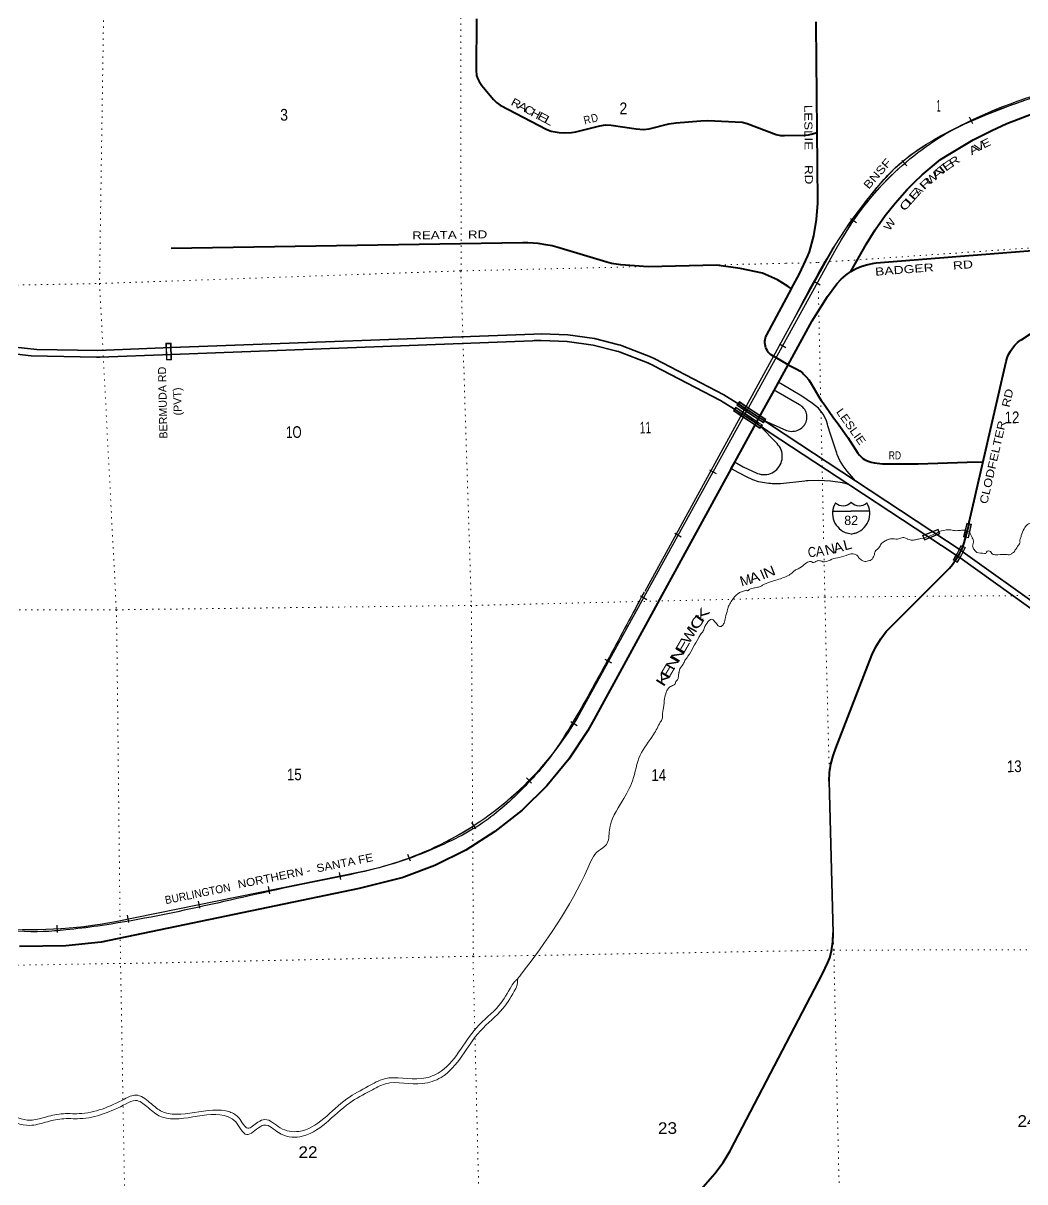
# Model space of a CAD drawing. Header units: feet. Extents: x 245918 to 509309, y -547785 to -360805.
# Drawn here: x 429036 to 444063, y -485445 to -468071 of the extents above; entities that cross this region are included whole.
import ezdxf
from ezdxf.enums import TextEntityAlignment as Align

# ---------------------------------------------------------------- set-up
doc = ezdxf.new("R2010")
doc.units = ezdxf.units.FT
doc.header["$LTSCALE"] = 60
doc.linetypes.add('DOTTED', pattern=[1.5, 0.3, -1.2])
for name, color, linetype, lineweight in [('15', 7, 'Continuous', 25), ('18', 7, 'Continuous', 35), ('19', 7, 'Continuous', 25), ('26', 7, 'Continuous', 40), ('27', 7, 'Continuous', 13), ('34', 7, 'Continuous', 25), ('39', 7, 'Continuous', 13), ('55', 7, 'Continuous', 13), ('61', 7, 'Continuous', 13), ('7', 7, 'DOTTED', 13)]:
    doc.layers.add(name, color=color, linetype=linetype, lineweight=lineweight)
doc.layers.add('30', color=7, linetype='Continuous')
doc.layers.add('41', color=7, linetype='Continuous')

msp = doc.modelspace()

# ---------------------------------------------------------------- linework, layer by layer
at = {"layer": '15'}
for p, q in [((441455.05, -475256.91), (441457.95, -475254)), ((441461.12, -475256.38), (441457.69, -475254)), ((441182.34, -475388.38), (441458.75, -475388.38)), ((441458.75, -475733.96), (441394.86, -475716)), ((441458.22, -475734.22), (441521.85, -475715.48))]:
    msp.add_line(p, q, dxfattribs=at)
msp.add_lwpolyline([(441734.11, -475388.38), (441458.22, -475388.38), (441458.75, -475388.38)], dxfattribs=at)
for centre, radius, start, end in [((441484.97, -475423.48), 306.13, 148.44435, 254.43373), ((441336.37, -475140.88), 165.66, 227.34231, 315.81171), ((441580.06, -475140.88), 165.66, 224.18817, 312.69403), ((441431.46, -475423.48), 306.13, 283.0809, 31.62477)]:
    msp.add_arc(centre, radius, start, end, dxfattribs=at)
at = {"layer": '18'}
for p, q in [((440082.63, -474103.82), (440031.16, -474070.17)), ((440142.91, -474023.98), (440079.29, -473982.36))]:
    msp.add_line(p, q, dxfattribs=at)
for points in [[(440031.16, -474070.17), (439706.12, -473857.68), (439497.9, -473731.35), (438497.06, -473207.8), (438472.52, -473194.96), (438447.06, -473183.38), (438405.32, -473164.39), (437991.11, -473005.42), (437966.75, -472996.06), (437941.11, -472989.58), (437586.92, -472900.01), (437198.43, -472844.07), (436806.22, -472829.06), (436726.44, -472831.29), (436702.27, -472831.97), (436676.44, -472832.94), (431259.52, -473036.97), (430185.61, -473077.42), (430160.67, -473078.36), (430135.61, -473077.92), (429157.4, -473060.71), (428032.34, -472929.25)], [(440079.29, -473982.36), (439758.49, -473772.48), (439733.49, -473757.31), (439548.82, -473645.29), (438514.21, -473104.07), (438445.99, -473073.03), (438022, -472910.31), (437996.92, -472900.69), (437972, -472894.39), (437606.33, -472801.91), (437207.48, -472744.49), (436804.81, -472729.07), (436697.68, -472732.07), (431262.34, -472936.79), (430157.73, -472978.4), (429239.96, -472965.52), (428124.4, -472843.21)], [(441424.82, -474989.82), (440228.72, -474202.51), (440204, -474186.24), (440178.72, -474168.75), (440123.06, -474130.25), (440082.63, -474103.82)], [(441520.66, -474933.04), (440261.03, -474104.11), (440184.46, -474051.16), (440142.91, -474023.98)], [(444343.28, -476862.16), (443140.29, -476001.44), (443108.18, -475980.26), (441520.66, -474933.04)], [(443059.21, -476067.18), (443004.31, -476029.48), (441450.29, -475006.59), (441424.82, -474989.82)], [(444345.68, -476986.59), (443093.13, -476090.47), (443059.21, -476067.18)]]:
    msp.add_lwpolyline(points, dxfattribs=at)
at = {"layer": '19'}
for points in [[(440142.91, -474023.98), (440489.47, -474177.88), (440512.7, -474184.98), (440536.55, -474189.61), (440560.75, -474191.73), (440585.04, -474191.31), (440609.15, -474188.34), (440632.82, -474182.88), (440655.78, -474174.97), (440677.8, -474164.7), (440698.62, -474152.19), (440718.02, -474137.57), (440735.79, -474121), (440751.72, -474102.67), (440754.61, -474098.9), (440761.64, -474088.77), (440772.42, -474070.15), (440781.19, -474050.5), (440787.86, -474030.05), (440792.36, -474009.01), (440794.63, -473987.61), (440794.65, -473966.09), (440792.43, -473944.69), (440787.98, -473923.64), (440781.35, -473903.17), (440772.62, -473883.51), (440761.88, -473864.86), (440749.25, -473847.44), (440734.87, -473831.44), (440718.9, -473817.02), (440701.5, -473804.36), (440682.88, -473793.58), (440325.49, -473591.23), (440301.15, -473577.45)], [(441520.66, -474933.04), (441462.69, -474861.72), (441396.81, -474789.59), (441338.82, -474710.96), (441289.38, -474626.71), (441249.01, -474537.75), (441241.69, -474518.87), (441148.45, -474231.71), (441110.01, -474110.18), (441104.13, -474085.81), (441086.87, -474032.4), (441064.12, -473981.09), (441036.14, -473932.44), (441003.22, -473886.98), (440965.73, -473845.21), (440924.08, -473807.58), (440878.72, -473774.52), (440717.22, -473662.85), (440396, -473475.97), (440366.24, -473458.66)], [(439712.29, -474652.13), (439741.6, -474668.75), (439838.61, -474723.78), (440043.8, -474818.17), (440052.78, -474821.84), (440079.91, -474830.8), (440107.83, -474836.86), (440136.23, -474839.98), (440164.8, -474840.1), (440193.23, -474837.25), (440221.2, -474831.43), (440248.41, -474822.72), (440274.56, -474811.22), (440299.37, -474797.05), (440322.56, -474780.36), (440343.88, -474761.34), (440363.09, -474740.19), (440379.99, -474717.15), (440394.38, -474692.47), (440406.12, -474666.43), (440415.07, -474639.29), (440421.14, -474611.37), (440424.25, -474582.97), (440424.38, -474554.4), (440421.52, -474525.98), (440415.71, -474498), (440407, -474470.79), (440395.5, -474444.64), (440381.32, -474419.83), (440364.63, -474396.64), (440345.61, -474375.33), (440082.63, -474103.82)], [(441424.82, -474989.82), (441328.24, -474964.77), (441149.21, -474936.32), (440968.18, -474926.75), (440812.15, -474934.84), (440787.34, -474936.13), (440762.15, -474938.78), (440397.44, -474977.12), (440372.51, -474979.74), (440347.44, -474978.85), (440272.29, -474976.17), (440247.14, -474975.27), (440222.29, -474972.72), (440158.25, -474966.12), (440068.09, -474947.3), (439980.39, -474919.16), (439886.03, -474875.97), (439688.01, -474767.05), (439658.28, -474750.7)]]:
    msp.add_lwpolyline(points, dxfattribs=at)
at = {"layer": '26'}
msp.add_line((439658.28, -474750.7), (439712.29, -474652.13), dxfattribs=at)
at = {"layer": '26', "lineweight": 35}
msp.add_line((441189.69, -481712.49), (441128.51, -479434.92), dxfattribs=at)
at = {"layer": '26'}
for points in [[(435838.16, -468006.5), (435831.94, -468775.92), (435838.6, -468855.68), (435851.9, -468898.25), (435875.84, -468946.15), (435918.99, -469004.41), (436091.25, -469214.91), (436139.12, -469260.15), (436194.42, -469298.34), (436891.5, -469667.93), (436959.55, -469692.55), (437076.56, -469708.52), (437164.32, -469716.5), (437263.43, -469709.86), (437329.2, -469700.54), (437689.55, -469611.4), (437769.95, -469597.33), (437857.1, -469600.75), (438061.38, -469630.26), (438234.73, -469656.64), (438341.68, -469665.89), (438428.87, -469653.97), (438722.95, -469582.89), (438831.77, -469567.49), (439204.09, -469535.56), (439306.76, -469532.1), (439823.29, -469555.77), (439896.86, -469574.14), (440333, -469741.78), (440396.74, -469754.9), (440457.99, -469757.75), (440752.36, -469752.25), (440817.02, -469745.77), (440856.91, -469737.79), (440948.66, -469712.51)], [(440563.34, -472052.66), (440564.4, -472050.69), (440682.89, -471830.11), (440808.53, -471558.45), (440831.68, -471498.7), (440898.38, -471260.28), (440939.79, -471016.2), (440955.46, -470769.13), (440955.6, -470741.28), (440933.73, -468089.39), (440933.42, -468051.79)], [(441452.28, -471797.15), (441686.22, -471378.25), (441818.89, -471170.81), (441970.22, -470955.08), (442117.41, -470772.54), (442299.84, -470565.11), (442409.7, -470453.09), (442521.65, -470345.23), (442799.44, -470117.05), (442961.13, -470017.49), (443288.67, -469818.35), (443568.54, -469681.45), (443792.43, -469577.73), (444199.99, -469422.17)], [(440563.34, -472052.66), (440513.34, -472019.1), (440354.18, -471921.44), (440126.06, -471818.55), (439794.05, -471747.89), (439436.1, -471701.23), (438410.57, -471722.53), (438000.68, -471693.98), (437864.7, -471676.49), (437790.68, -471652.82), (437044.53, -471430.05), (436970.52, -471412.36), (436876.52, -471396.72), (436760.53, -471375.18), (436686.55, -471369.44), (436608.93, -471364.01), (436528.6, -471363.98), (431256.97, -471451.03)], [(441462.03, -471791.72), (441533.79, -471751.74), (441619.6, -471715.09), (441708.77, -471687.61), (441800.32, -471669.61), (441833.67, -471665.49), (444239.55, -471475.97)], [(440511.13, -473194.24), (440871.93, -472535.76), (441100.83, -472170.24), (441242.2, -471980.59), (441305.68, -471912.21), (441375.97, -471850.84), (441452.28, -471797.15), (441462.03, -471791.72)], [(440511.13, -473194.24), (440489.57, -473181.63), (440258.83, -473046.66), (440249.3, -473039.16), (440230.97, -473022.26), (440214.51, -473003.54), (440200.09, -472983.2), (440187.88, -472961.47), (440178, -472938.58), (440170.57, -472914.78), (440165.67, -472890.34), (440163.36, -472865.52), (440163.65, -472840.59), (440166.54, -472815.83), (440172.01, -472791.51), (440179.99, -472767.89), (440190.39, -472745.24), (440563.34, -472052.66)], [(443228.49, -475555.03), (443781.8, -473145.25), (443797.63, -473090.96), (443819.04, -473038.62), (443845.81, -472988.81), (443877.64, -472942.07), (443914.18, -472898.91), (443955.03, -472859.81), (443999.74, -472825.19), (444017.44, -472813.43), (444262.27, -472655.63)], [(440079.29, -473982.36), (440301.15, -473577.45), (440366.24, -473458.66), (440511.13, -473194.24)], [(440511.13, -473194.24), (440642.4, -473257.42), (440685.62, -473286.02), (440726.16, -473314.62), (440744.12, -473332.58), (440783.33, -473371.83), (440820.55, -473417.06), (440863.1, -473483.57), (440967.19, -473661.78), (441008.74, -473729.37), (441036.54, -473764.79), (441070.77, -473812.93), (441193.78, -473991.02), (441249.98, -474059.6), (441408.6, -474282.99), (441558.5, -474520.12), (441581.7, -474549.8), (441611.61, -474578.41), (441632.88, -474597.03), (441658.81, -474613.66), (441689.38, -474628.29), (441725.28, -474641.59), (441758.52, -474652.24), (441807.71, -474662.88), (441848.26, -474668.87), (441927.13, -474677.76), (442465.19, -474676.87), (443196.89, -474652.82), (443436.99, -474646.96)], [(439712.29, -474652.13), (440031.16, -474070.17), (440079.29, -473982.36)], [(439658.28, -474750.7), (438583.2, -476712.75), (437602.31, -478509.2), (437508.25, -478675.64), (437221.24, -479108), (436890.61, -479508), (436519.98, -479871.24), (436113.41, -480193.76), (435675.36, -480472.01), (435210.62, -480702.94), (434749.28, -480874.72), (434724.2, -480884.06), (434699.28, -480890.33), (434077.31, -481046.69), (430204.93, -481851.1), (429677.05, -481907.04), (428983.4, -481916.17)], [(443153.5, -475864.29), (443202.86, -475676.36), (443221.34, -475598.68), (443228.49, -475555.03)], [(443059.21, -476067.18), (443084.11, -476029.15), (443108.18, -475980.26)], [(443108.18, -475980.26), (443115.53, -475965.34), (443136.31, -475913.09)], [(443136.31, -475913.09), (443137.9, -475908.56), (443153.46, -475864.28)], [(441128.51, -479434.92), (441134.29, -479306.66), (441153.44, -479179.7), (441185.76, -479055.45), (441227.1, -478944.02), (441767.77, -477549.59), (441827.56, -477422.59), (441900.29, -477302.53), (441985.18, -477190.74), (442010.99, -477161.1), (442934.44, -476244.87), (442979.24, -476189.33), (443059.21, -476067.18)], [(438922.43, -485879.79), (439412.14, -485321.57), (439535.8, -485157.14), (439641.59, -484980.68), (439647.68, -484969.11), (441029.39, -482325.87), (441108.62, -482157.6), (441135.97, -482086.3), (441162.8, -481980.11), (441183.26, -481847), (441189.69, -481712.49)]]:
    msp.add_lwpolyline(points, dxfattribs=at)
at = {"layer": '34'}
for p, q in [((443282.01, -469578.86), (443230.59, -469480.92)), ((442290.92, -470212.39), (442217.4, -470129.75)), ((441537.98, -471066.54), (441446.6, -471004.2)), ((440993.42, -471999.37), (440896.57, -471945.94)), ((440759.76, -472216.73), (438362.5, -476591.82)), ((440477.77, -472939.45), (440380.92, -472886.01)), ((439837.64, -473982.01), (439916.89, -473836.68)), ((439435.33, -474828.97), (439338.48, -474775.53)), ((438908.54, -475778.41), (438811.7, -475724.98)), ((438392.89, -476718.49), (438296.04, -476665.05)), ((437866.11, -477667.93), (437769.26, -477614.5)), ((437344.96, -478608.86), (437251.63, -478549.5)), ((436664, -479466.41), (436585.04, -479388.96)), ((435825.95, -480151.46), (435766.32, -480058.31)), ((434845.51, -480638.95), (434806.34, -480535.5)), ((433801.23, -480912.86), (433779.19, -480804.47)), ((432736.7, -481126.67), (432714.66, -481018.28)), ((431686.51, -481342.9), (431664.47, -481234.5)), ((430621.98, -481556.71), (430599.94, -481448.32)), ((429553.54, -481707.3), (429547.23, -481596.87))]:
    msp.add_line(p, q, dxfattribs=at)
at = {"layer": '34', "lineweight": 13}
for p, q in [((437349.91, -478492.83), (440961.82, -471945.9)), ((430421.75, -481542.83), (434089.32, -480797.02))]:
    msp.add_line(p, q, dxfattribs=at)
at = {"layer": '34'}
for points in [[(440589.46, -472527.53), (440903.6, -471963.32), (441217.73, -471399.13), (441443.5, -471055.19), (441694.66, -470726.76), (441896.65, -470476.99), (442117.09, -470242.07), (442342.09, -470051.04), (442587.1, -469886.55), (442869.26, -469724.64), (443160.54, -469580.8), (443669.57, -469364.22), (447293.14, -468085.5)], [(440589.48, -472527.56), (440903.62, -471963.35), (441217.75, -471399.15), (441443.52, -471055.21), (441694.68, -470726.79), (441896.67, -470477.01), (442117.11, -470242.09), (442342.11, -470051.06), (442587.12, -469886.57), (442869.28, -469724.66), (443160.56, -469580.82), (443669.59, -469364.24), (447293.15, -468085.5)], [(443037.75, -469638.76), (443105.49, -469603.19), (443174.15, -469568.66), (443242.75, -469535.11), (443283.53, -469516.34), (443394.66, -469464.45), (443506.36, -469415.4), (443618.96, -469368.26), (443732.79, -469322.07), (443847.19, -469278.72), (443961.87, -469237.58), (444077.77, -469197.39), (444194.94, -469160.06)], [(439917.28, -473836.95), (440960.85, -471945.38), (440961.14, -471944.85), (441210.79, -471492.33), (441308.15, -471326.85), (441346.55, -471260.43), (441386.25, -471195.24), (441427.09, -471130.72), (441468.92, -471066.25), (441512.05, -471003.02), (441556.1, -470940.83), (441601.13, -470878.69), (441647.48, -470817.8), (441694.75, -470757.95), (441743.37, -470698.36), (441792.7, -470640.19), (441842.79, -470582.44), (441894.42, -470525.58), (441946.74, -470470.12), (442000.21, -470415.32), (442054.23, -470361.33), (442109.76, -470308.21), (442165.62, -470256.29), (442223.01, -470205.23), (442280.72, -470155.38), (442339.59, -470106.16), (442399.15, -470058.37), (442459.64, -470011.61), (442520.67, -469965.67), (442583.02, -469920.97), (442645.9, -469877.09), (442709.5, -469834.63), (442773.64, -469792.97), (442838.87, -469752.94), (442904.63, -469713.75), (442970.74, -469675.74), (443037.75, -469638.76)], [(429024.88, -481660.48), (429141.78, -481661.29), (429258.44, -481660.8), (429376.02, -481658.07), (429492.58, -481653.49), (429609.41, -481646.81), (429726.4, -481637.37), (429842.48, -481626.74), (429958.83, -481614.01), (430075.34, -481598.52), (430190.95, -481581.84), (430306.17, -481563.17), (430421.54, -481541.76), (434089.09, -480795.95), (434163.34, -480780.68), (434247.46, -480761.56), (434330.58, -480741.27), (434413.35, -480719.62), (434496.45, -480696.46), (434578.36, -480671.43), (434660.1, -480645.75), (434741.34, -480618.03), (434822.66, -480589.22), (434902.53, -480558.98), (434982.32, -480526.97), (435061.51, -480494.02), (435140.37, -480459.74), (435218.04, -480423.6), (435295.79, -480386.36), (435372.52, -480347.95), (435448.49, -480307.94), (435523.45, -480266.74), (435598.06, -480224.19), (435672.09, -480180.72), (435744.93, -480135.4), (435817.17, -480089.16), (435888.65, -480041.31), (435959.53, -479992.54), (436028.98, -479942.34), (436097.84, -479891.21), (436165.68, -479838.9), (436232.76, -479784.99), (436298.58, -479730.32), (436364.04, -479674.32), (436427.82, -479617.3), (436491.26, -479558.92), (436553.01, -479499.55), (436614.17, -479439.25), (436674.05, -479378.19), (436733.18, -479315.53), (436790.61, -479251.86), (436847.21, -479187.7), (436903.04, -479121.92), (436957.35, -479055.82), (437010.63, -478988.54), (437062.49, -478919.83), (437113.25, -478851.03), (437163, -478781.07), (437211.3, -478709.66), (437258.51, -478638.18), (437304.46, -478565.94), (437348.95, -478492.28), (439837.36, -473981.82)]]:
    msp.add_lwpolyline(points, dxfattribs=at)
at = {"layer": '34', "lineweight": 13}
msp.add_lwpolyline([(440962.11, -471945.37), (441211.75, -471492.87), (441309.11, -471327.4)], dxfattribs=at)
for centre, radius, start, end in [((446284.48, -475849.7), 7007.27, 107.38321, 115.35308), ((445116.57, -473499.17), 4383.3, 114.71334, 150.29962), ((433124.95, -475973.28), 4919.19, 281.30568, 329.1904), ((429159.93, -474956.1), 6706.51, 261.95128, 280.84477)]:
    msp.add_arc(centre, radius, start, end, dxfattribs=at)
at = {"layer": '34'}
for points in [[(438350.66, -476603.07), (437830.68, -477573.62), (437303.57, -478518), (436955.82, -479057.59), (436508.21, -479570.8), (436218.56, -479839.82), (435879.83, -480095.46), (435465.82, -480325.79), (434525.35, -480692.97), (433338.3, -480960.11), (430157.83, -481609.35), (429676.88, -481668.27), (429337.88, -481693.01), (428585.31, -481654.17), (427409.58, -481462.63), (423444.12, -480709.26), (422448.51, -480435.69), (421517.01, -479994.72), (420724.41, -479435.01), (420114.46, -478811.36), (419456.65, -477836.59), (418936.41, -476847.59), (414751.31, -468812.95), (414566.65, -468496.9), (414342.77, -468175.18), (413896.11, -467612.22), (413497.31, -467209.99), (413018.03, -466821.29), (412549.79, -466495.01)], [(440589.46, -472527.53), (441217.73, -471399.13), (441694.66, -470726.76), (442117.09, -470242.07), (442587.1, -469886.55), (443160.54, -469580.8), (444190.84, -469180.26)], [(440589.48, -472527.56), (441217.75, -471399.15), (441694.68, -470726.79), (442117.11, -470242.09), (442587.12, -469886.57), (443160.56, -469580.82), (444190.86, -469180.28)]]:
    msp.add_spline(points, degree=3, dxfattribs=at)
at = {"layer": '39'}
for points in [[(436426.68, -482546.71), (436232.81, -482847.31), (435892.99, -483184), (435305.05, -483878.88), (435026.57, -483972.02), (434472.74, -483974.32), (434247.94, -484078.53), (433931.22, -484262.8), (433186.98, -484768.1), (432868.53, -484707.35), (432655.23, -484593.03), (432591.39, -484617.58), (432390.17, -484735.38), (432224.2, -484546.07), (432111.7, -484471.43), (431072.5, -484453.16), (430892.16, -484315.93), (430722.99, -484224.81), (430579.95, -484274.19), (429886.65, -484497.26), (429614.62, -484500.33), (429370.05, -484551.64), (429138.27, -484598.42), (428750.01, -484443.35), (428476.79, -484255.56), (428362.11, -484284.81), (427615.72, -484661.77), (427249.23, -484685.3), (426879.62, -484596.45), (426668.65, -484482.37), (426534.11, -484529.35), (426341.68, -484632.73), (426138.07, -484552.79), (425962.56, -484544.82), (425800.27, -484484.22), (425693.56, -484282.99), (425591.51, -484242.48), (425409.44, -484270.79), (425067.73, -484376.68), (424910.93, -484311.31), (423955.66, -483276.23), (423845.83, -483289.51), (423440.77, -483533.02), (423252.09, -483524.7), (423208.35, -483318.48), (423236.52, -482860.01), (423153.2, -482684), (422486.2, -482341.84), (422394.56, -482348.42), (422155.32, -482504.52), (421923.97, -482623.25), (421760.39, -482790.23), (421499.77, -483018.65), (421239.35, -482914.26), (421170.85, -482754.76), (421082.99, -482515.25), (420947.23, -482442.72), (419997.88, -481937.26), (419786.53, -481913.82), (419600.83, -481820.97), (419598.01, -481570.92), (419638.22, -481330.16), (419456.81, -480962.32), (419266.51, -480859.79), (418915.18, -480791.04), (418615.84, -480683.66), (418443.27, -480481.23), (418154.88, -479602.39), (418005.06, -479327.3), (417941.18, -479104.92), (417953.56, -478759.72), (417931.86, -478596.03), (417598.84, -477885.45), (417486.33, -477784.4), (417075.67, -477499.19), (417023.25, -477328.46), (417021.53, -476821.54), (416965.16, -476641.41), (416775.1, -476314.2), (416494.85, -475913.77), (416409.85, -475597.98), (416171.05, -474658.07), (416000.77, -474327.56), (415505.75, -473731.98), (415375.44, -473474.98), (415247.36, -473145.49), (415067.2, -472880.12)], [(436361, -482510.17), (436174.21, -482799.79), (435837.86, -483133.04), (435261.35, -483814.41), (435014.21, -483897.07), (434456.05, -483899.39), (434213.24, -484011.95), (433891.25, -484199.28), (433170.54, -484688.61), (432893.85, -484635.83), (432660.37, -484510.69), (432558.77, -484549.77), (432405.73, -484639.36), (432274, -484489.1), (432134.91, -484396.83), (431098.37, -484378.6), (430932.9, -484252.69), (430729.6, -484143.18), (430556.22, -484203.04), (429874.47, -484422.39), (429606.42, -484425.42), (429354.93, -484478.18), (429145.34, -484520.48), (428785.6, -484376.8), (428491.23, -484174.47), (428335.62, -484214.17), (427595.6, -484587.91), (427255.74, -484609.73), (426906.68, -484525.82), (426675.19, -484400.65), (426503.81, -484460.49), (426336.77, -484550.23), (426153.9, -484478.43), (425977.75, -484470.43), (425853.19, -484423.92), (425746.89, -484223.47), (425600.19, -484165.23), (425392.49, -484197.52), (425071.5, -484296.99), (424954.92, -484248.39), (423984.75, -483197.16), (423820.92, -483216.98), (423421.5, -483457.1), (423313.41, -483452.33), (423283.83, -483312.9), (423312.56, -482845.36), (423210.09, -482628.89), (422501.76, -482265.53), (422369.83, -482275), (422117.6, -482439.58), (421878.91, -482562.08), (421708.81, -482735.71), (421484.95, -482931.91), (421296.03, -482856.18), (421240.56, -482727.03), (421143.55, -482462.57), (420982.52, -482376.54), (420020.44, -481864.3), (419808.1, -481840.75), (419675.31, -481774.36), (419673.08, -481576.72), (419716.18, -481318.67), (419513.48, -480907.66), (419292.07, -480788.37), (418935.16, -480718.53), (418659.96, -480619.81), (418509.93, -480443.81), (418224.01, -479572.52), (418074.87, -479298.67), (418016.56, -479095.68), (418028.74, -478756.11), (418004.69, -478574.69), (417660.29, -477839.83), (417532.96, -477725.47), (417139.75, -477452.38), (417098.21, -477317.08), (417096.49, -476809.96), (417034.23, -476611), (416838.36, -476273.79), (416563.85, -475881.56), (416482.41, -475579), (416241.64, -474631.32), (416063.69, -474285.92), (415568.82, -473690.53), (415444, -473444.36), (415314.19, -473110.4), (415124.88, -472831.55)], [(442778.99, -475694.88), (442916.97, -475666.04), (442951.06, -475667.7), (442995.26, -475677.28), (443079.44, -475678.42), (443155.55, -475673.63), (443236.79, -475704.56)], [(443236.79, -475704.56), (443270.96, -475782.72), (443275.06, -475790.7), (443292.4, -475851.3), (443282.14, -475890.87), (443280.32, -475908.93), (443302.96, -475964.84), (443341.48, -476006.55), (443459.89, -476021.38), (443475.95, -476023.22), (443487.73, -476001.04), (443549.8, -475994.39), (443568.16, -476024.29), (443620.45, -476041.79), (443764.7, -476036.31), (443832.9, -476041.63), (443858.87, -476033.34), (443872.73, -476017.16), (443878.72, -476015.1), (443920.33, -475970.56), (443963.72, -475903.97), (443991.22, -475851.56), (443989, -475831.52), (444002.5, -475781.27), (444008.19, -475751.13), (444053.25, -475654.45), (444102.65, -475587.78), (444134.57, -475573.41), (444254.77, -475568.18), (444318.38, -475529.05)], [(438592.54, -478553.19), (438612.32, -478528.93), (438627.78, -478474.64), (438627.5, -478448.58), (438642.33, -478336.16), (438658.91, -478199.66), (438683.94, -478103.17), (438707.5, -478056.81), (438731.22, -478026.5), (438793.02, -477995.79), (438820.78, -477967.44), (438824.62, -477951.36), (438850.32, -477919.02), (438865.85, -477870.74), (438873.24, -477812.53), (438875.12, -477800.48), (438888.66, -477754.23), (438937.98, -477681.55), (438963.48, -477629.16), (439008.89, -477564.54), (439089.59, -477427.38), (439166.34, -477294.28), (439197.81, -477237.82), (439239.33, -477185.26), (439252.95, -477147.03), (439264.68, -477118.85), (439329.85, -477027.96), (439361.72, -477009.59), (439385.87, -477019.37), (439428.43, -477063.04), (439438.56, -477072.96), (439456.91, -477102.85), (439495.16, -477118.49), (439534.96, -477092.02), (439550.74, -477067.8), (439571.88, -476983.38), (439604.65, -476860.75), (439618.18, -476814.49), (439657.52, -476743.92), (439706.89, -476675.26), (439750.55, -476634.71), (439796.31, -476602.16), (439856.23, -476583.5), (439888.21, -476575.16), (439902.3, -476581.03), (439928.18, -476564.73), (440008.06, -476537.84), (440018.06, -476535.73), (440084.05, -476521.03), (440127.92, -476500.53), (440257.61, -476445.07), (440441.36, -476385.05), (440525.12, -476346.09), (440578.83, -476307.45), (440610.57, -476277.06), (440664.43, -476252.45), (440753.94, -476189.38), (440821.62, -476146.58), (440865.71, -476146.13), (440879.85, -476156.02), (440945.77, -476135.29), (440999.88, -476134.74), (441032.07, -476146.44), (441038.11, -476148.38), (441058.17, -476150.18), (441167.97, -476108.96), (441277.9, -476081.78), (441417.76, -476040.24), (441489.78, -476027.47), (441521.97, -476039.17), (441544.12, -476048.97), (441578.68, -476094.73), (441615.05, -476122.43), (441633.22, -476134.28), (441695.4, -476139.66), (441733.37, -476129.24), (441741.37, -476127.16), (441794.91, -476072.48), (441808.57, -476038.25), (441808.37, -476020.21), (441837.91, -475969.79), (441871.65, -475939.37), (441909.09, -475878.84), (441956.8, -475842.27), (442010.61, -475813.64), (442058.6, -475803.13), (442150.82, -475806.19), (442182.82, -475799.86), (442248.81, -475785.15), (442301.13, -475804.66), (442309.19, -475808.59), (442377.5, -475823.92), (442405.51, -475819.64), (442435.5, -475813.31), (442504.3, -475800.67), (442778.99, -475694.88)], [(438592.54, -478553.19), (438493.13, -478736.4), (438292.58, -479048.14), (438176.86, -479430.81), (438024.25, -479736.02), (437831.1, -480171.47), (437785.52, -480387.62), (437666.56, -480482.81), (437505.41, -480740.2), (436497.18, -482344.9), (436450.65, -482405.68)], [(436450.65, -482405.68), (436416.18, -482435.67), (436361, -482510.17)], [(436426.68, -482546.71), (436442.16, -482503.93), (436453.07, -482456.17), (436450.65, -482405.68)]]:
    msp.add_spline(points, degree=3, dxfattribs=at)
at = {"layer": '55'}
for p, q in [((431177.99, -472871.73), (431253.97, -472870.14)), ((431177.99, -472871.73), (431184.01, -473121.65)), ((431253.97, -472870.14), (431259.17, -473120.09)), ((431259.17, -473120.09), (431184.01, -473121.65)), ((439744.44, -473800.92), (439780.99, -473745.8)), ((439692.15, -473884.64), (439728.19, -473830.29)), ((439703.22, -473882.42), (439730.41, -473841.41)), ((440127.45, -474093.82), (440089.98, -474150.32)), ((440179.86, -474009.92), (440142.93, -474065.61)), ((442529.85, -475753.9), (442761.13, -475659.03)), ((442761.13, -475659.03), (442789.59, -475728.42)), ((443104.38, -475902.19), (443171.11, -475930.99)), ((443160.63, -475935.18), (443108.2, -475912.55)), ((443051.13, -476158.02), (442988.11, -476116.74))]:
    msp.add_line(p, q, dxfattribs=at)
for points in [[(431246.14, -472878.3), (431186.18, -472879.55), (431191.81, -473113.49), (431251, -473112.26)], [(442540.28, -475758.26), (442756.76, -475669.47), (442779.14, -475724.05), (442562.65, -475812.84)]]:
    msp.add_lwpolyline(points, close=True, dxfattribs=at)
for points in [[(440168.75, -474012.19), (440067.08, -473945.31), (439882.73, -473823.74), (439783.21, -473756.92), (439755.52, -473798.68)], [(439780.99, -473745.8), (439887.16, -473817.08), (440071.48, -473938.63), (440179.86, -474009.92)], [(439692.15, -473884.64), (439808.67, -473962.6), (439970.94, -474071.31), (440089.98, -474150.32)], [(440087.73, -474139.22), (439975.38, -474064.65), (439813.12, -473955.95), (439703.22, -473882.42)], [(439728.19, -473830.29), (439907.44, -473950.62), (440075, -474061.89), (440127.45, -474093.82)], [(439730.41, -473841.41), (439903, -473957.27), (440070.71, -474068.64), (440116.18, -474096.32), (440087.73, -474139.22)], [(439744.44, -473800.92), (439844.83, -473867.59), (440003.57, -473975.44), (440142.93, -474065.61)], [(439755.52, -473798.68), (439849.29, -473860.95), (440007.99, -473968.77), (440140.63, -474054.59), (440168.75, -474012.19)], [(442789.59, -475728.42), (442558.29, -475823.29), (442529.85, -475753.9)], [(443104.38, -475902.19), (443076.58, -475958.76), (443041.3, -476028.1), (443014.85, -476071.75), (442988.11, -476116.74)], [(443108.2, -475912.55), (443083.74, -475962.34), (443048.3, -476031.99), (443021.71, -476075.87), (442998.91, -476114.24), (443048.56, -476146.77)], [(443048.56, -476146.77), (443093.43, -476072.07), (443136.39, -475992.1), (443160.63, -475935.18)], [(443171.11, -475930.99), (443143.61, -475995.57), (443100.39, -476076.03), (443051.13, -476158.02)]]:
    msp.add_lwpolyline(points, dxfattribs=at)
at = {"layer": '61'}
for p, q in [((443143.58, -475774.66), (443190.78, -475567.33)), ((443190.98, -475566.74), (443264.11, -475583.39)), ((443263.71, -475584.87), (443217.1, -475789.57)), ((443217.07, -475790.47), (443143.95, -475773.82))]:
    msp.add_line(p, q, dxfattribs=at)
msp.add_lwpolyline([(443196.94, -475576.3), (443254.46, -475589.4), (443210.87, -475780.85), (443153.36, -475767.75)], close=True, dxfattribs=at)
msp.add_ellipse((452041.9, -477909.67), major_axis=(8869.76, -2113.59), ratio=0.999998, start_param=3.11851833, end_param=3.13901509, dxfattribs=at)
at = {"layer": '7'}
for p, q in [((435605.59, -471785.4), (435600.67, -467136.89)), ((430253.28, -467221.5), (430181.55, -471975.42)), ((440959.34, -471660.84), (444238.77, -471435.59)), ((430181.55, -471975.42), (435598.88, -471785.42)), ((435601.12, -471785.42), (435759.73, -476801.18)), ((440966.1, -472094.99), (441045.98, -475859.7)), ((441051.19, -476104.84), (441063.29, -476675.09)), ((441063.4, -476676.58), (435759.04, -476803.29)), ((441197.33, -481970.56), (441061.92, -476675.11)), ((441061.93, -476676.59), (444339.24, -476652.05)), ((435759.01, -476802.48), (430435.15, -476866.8)), ((430436.43, -476864.15), (430496.75, -482170.18)), ((435761.02, -476802.75), (435789.86, -482061.58)), ((435790.49, -482062.31), (430498.14, -482173.26)), ((435784.01, -482060.2), (435811.07, -483160.92)), ((441201.28, -481970.41), (435786.16, -482066.46)), ((441196.85, -481970.32), (444441.53, -481963.18)), ((441316.3, -487258.38), (441197.31, -481970.56)), ((430496.61, -482169.25), (425207.03, -482261.5)), ((430533.29, -484210.23), (430497.55, -482171.59)), ((435814.29, -483291.9), (435914.5, -487368.71)), ((430590.63, -487480.27), (430534.92, -484303.04))]:
    msp.add_line(p, q, dxfattribs=at)
for points in [[(435601.12, -471785.42), (440478.65, -471672.17), (440959.43, -471661.01)], [(424984.22, -472073.47), (430181.55, -471975.42), (430433.83, -476863.81)], [(430435.15, -476866.8), (425330.82, -476870.8), (419760.12, -476808.89)]]:
    msp.add_lwpolyline(points, dxfattribs=at)

# ---------------------------------------------------------------- texts
at = {"layer": '15'}
msp.add_text('82', height=140, dxfattribs=at).set_placement((441457.86, -475596.49), align=Align.CENTER)
at = {"layer": '27'}
for s, rotation, width, p in [('R', 332.068, 1.2, (436403.21, -469324.14)), ('A', 332.068, 1.35, (436505.06, -469378.14)), ('C', 332.068, 1.2, (436601.58, -469429.47)), ('H', 332.068, 1.15, (436698.83, -469483.71)), ('E', 332.068, 1.3, (436801.81, -469535.49)), ('L', 332.068, 1.45, (436894.48, -469584.62)), ('R', 13.894, 0.9, (437511.41, -469578.2)), ('D', 13.894, 0.9, (437621.48, -469550.97)), ('A', 31.299, 1.4, (443329.27, -470016.03)), ('V', 29.066, 1.35, (443411.32, -469971.81)), ('E', 26.066, 1.25, (443506.56, -469923.38)), ('R', 34.623, 1.35, (443038.84, -470188.78)), ('W', 39.4, 1.25, (442704.91, -470442.51)), ('A', 39.4, 1.65, (442790.61, -470369.82)), ('T', 39.4, 1.85, (442859.12, -470311.41)), ('E', 35.623, 1.5, (442941.46, -470253.23)), ('R', 43.934, 1.65, (442618.95, -470515.33)), ('E', 48.669, 1.7, (442457.42, -470674.84)), ('C', 48.669, 1.55, (442316.63, -470833.72)), ('L', 48.669, 1.95, (442389.98, -470750.31)), ('W', 54.951, 1.15, (442084.42, -471123.14)), ('LESLIE', 305.376, 1.15, (441407.4, -474154.88)), ('RD', 0.095, 0.8, (442114.08, -474612.11))]:
    msp.add_text(s, height=120, rotation=rotation, dxfattribs=dict(at, width=width)).set_placement(p, align=Align.CENTER)
for s, rotation, width, p in [('LESLIE    RD', 270.473, 1.25, (440753.67, -469296.04)), ('REATA   RD', 0.946, 1.25, (434873.3, -471315.04)), ('BADGER     RD', 4.511, 1.3, (441821.57, -471858.97)), ('CLODFELTER    RD', 77.068, 1.2, (443498.88, -475289.6))]:
    msp.add_text(s, height=120, rotation=rotation, dxfattribs=dict(at, width=width)).set_placement(p)
msp.add_text('A', height=120, rotation=45.558, dxfattribs=at).set_placement((442508.53, -470627.83), align=Align.CENTER)
at = {"layer": '30'}
for s, rotation, p in [('BERMUDA RD', 91.194, (431200.86, -474299.43)), ('(PVT)', 91.192, (431414.04, -473951.68))]:
    msp.add_text(s, height=120, rotation=rotation, dxfattribs=at).set_placement(p)
at = {"layer": '34'}
for s, rotation, width, p in [('BNSF', 49.063, 1.25, (441721.29, -470569.91)), ('NORTHERN -  SANTA FE', 11.495, 1.1, (432268.16, -481045.85)), ('BURLINGTON', 11.495, 0.95, (431176.2, -481281.76))]:
    msp.add_text(s, height=120, rotation=rotation, dxfattribs=dict(at, width=width)).set_placement(p)
at = {"layer": '41'}
for s, rotation, width, p in [('L', 14.477, 1.1, (441420.7, -475962.55)), ('C', 6.173, 0.85, (440877.29, -476074.87)), ('A', 7.104, 0.95, (440997.3, -476062.36)), ('N', 14.52, 1.05, (441159.01, -476033.28)), ('A', 15.089, 1.1, (441283.24, -476003.76)), ('A', 17.14, 1.15, (440028.85, -476452.39)), ('N', 22.202, 1.2, (440257.68, -476367.27)), ('K', 54.289, 1.65, (439284.01, -476985.31)), ('C', 51.953, 1.55, (439205.62, -477098.15)), ('W', 60.263, 1.15, (439081.75, -477295.41)), ('I', 60.826, 1.2, (439140.26, -477195.73)), ('E', 59.694, 1.65, (438991.49, -477452.31)), ('N', 60.867, 1.35, (438841.05, -477702.26)), ('N', 58.831, 1.4, (438918.09, -477579.44)), ('E', 59.573, 1.65, (438769.36, -477822.71)), ('K', 57.67, 1.55, (438697.45, -477945.45))]:
    msp.add_text(s, height=150, rotation=rotation, dxfattribs=dict(at, width=width)).set_placement(p, align=Align.CENTER)
for s, rotation, p in [('M', 15.996, (439893.95, -476496.28)), ('I', 23.442, (440158.27, -476407.29))]:
    msp.add_text(s, height=150, rotation=rotation, dxfattribs=at).set_placement(p, align=Align.CENTER)
at = {"layer": '7'}
for s, height, rotation, width, p in [('1', 175.5, 0.674, 0.45, (442740.16, -469399.08)), ('3', 175.5, 0.68, 0.9, (432892.52, -469533.85)), ('2', 175.5, 0.68, 0.9, (437981.88, -469437.08)), ('12', 175.5, 0.684, 0.85, (443760.86, -474071.01)), ('1O', 175.5, 0.684, 0.75, (432979.53, -474291.68)), ('11', 175.5, 0.683, 0.65, (438286.73, -474224.3)), ('13', 175.4, 0.684, 0.85, (443794.41, -479302.74)), ('15', 175.4, 0.684, 0.85, (432993.47, -479426.22)), ('14', 175.4, 0.684, 0.85, (438461.63, -479434.06)), ('24', 175.4, 0.683, 1.1, (443952.98, -484621.55)), ('23', 175.4, 0.683, 1.1, (438559.51, -484728.7)), ('22', 175.4, 0.683, 1.1, (433166.68, -485089.07))]:
    msp.add_text(s, height=height, rotation=rotation, dxfattribs=dict(at, width=width)).set_placement(p)

doc.saveas('drawing.dxf')
